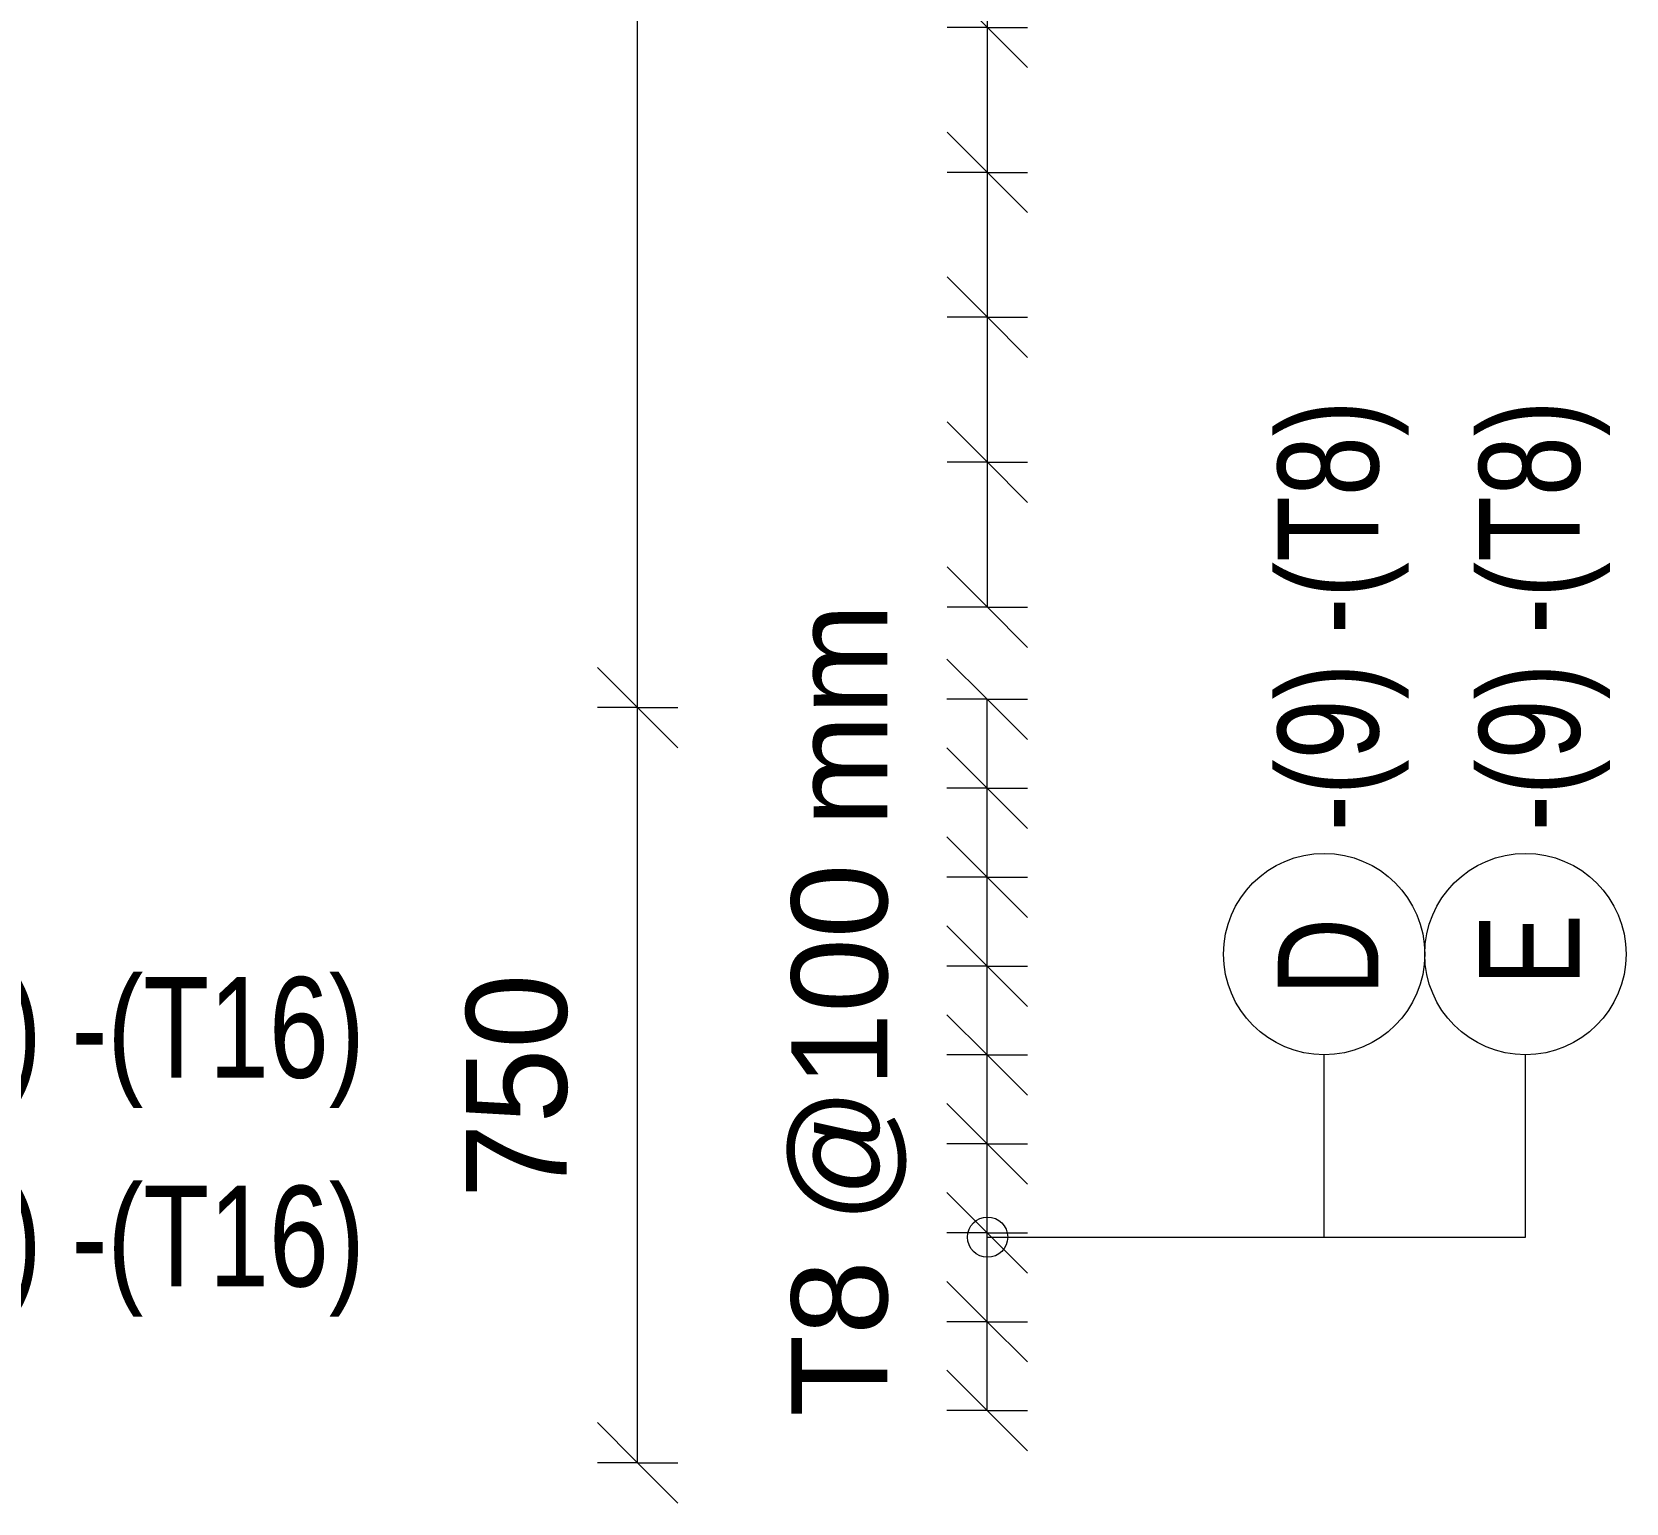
# Model space of a CAD drawing. Header units: millimetres. Extents: x 1454 to 26503, y -2036 to 18825.
# Drawn here: x 6399 to 7983, y -1435 to 26 of the extents above; entities that cross this region are included whole.
import ezdxf

# ---------------------------------------------------------------- set-up
doc = ezdxf.new("R2010")
doc.units = ezdxf.units.MM
for name, color, linetype, lineweight in [('A-ANNO-DIMS', 211, 'Continuous', 9), ('A-ANNO-DIMS-40', 211, 'Continuous', 9), ('S-RBAR-IDEN', 171, 'Continuous', 9)]:
    doc.layers.add(name, color=color, linetype=linetype, lineweight=lineweight)
doc.styles.add('Arial_1', font='arial.ttf', dxfattribs={"height": 95.25})
doc.styles.add('Nirmala UI Semilight', font='NirmalaS.ttf', dxfattribs={"width": 0.8, "height": 100})
doc.styles.add('Nirmala UI Semilight_1', font='NirmalaS.ttf', dxfattribs={"height": 100})
doc.dimstyles.new('Arrow_Filled_-_2_5_NI_UI_1', dxfattribs={"dimscale": 304.8, "dimtxt": 104.736395, "dimasz": 0.262467, "dimexe": 0.131234, "dimexo": 0.0625, "dimgap": 0.131234, "dimtad": 1, "dimdec": 4, "dimzin": 0, "dimdsep": 46, "dimtxsty": 'Arial_1', "dimblk1": 'OBLIQUE', "dimblk2": 'OBLIQUE', "dimsah": 1, "dimcen": 0.09, "dimazin": 0, "dimtfac": 1, "dimtdec": 4, "dimtix": 1, "dimtmove": 0, "dimatfit": 3, "dimfxl": 0.131234, "dimfxlon": 1, "dimtvp": 1, "dimtolj": 1, "dimtzin": 0, "dimarcsym": 2})
doc.dimstyles.new('Arrow_Filled_-_2_5_NI_UI_2', dxfattribs={"dimscale": 304.8, "dimtxt": 104.736395, "dimasz": 0.262467, "dimexe": 0.131234, "dimexo": 0.0625, "dimgap": 0.131234, "dimtad": 1, "dimdec": 4, "dimzin": 0, "dimdsep": 46, "dimtxsty": 'Nirmala UI Semilight_1', "dimblk1": 'OBLIQUE', "dimblk2": 'OBLIQUE', "dimsah": 1, "dimcen": 0.09, "dimazin": 0, "dimtfac": 1, "dimtdec": 4, "dimtix": 1, "dimtmove": 0, "dimatfit": 3, "dimfxl": 0.131234, "dimfxlon": 1, "dimtvp": 1, "dimtolj": 1, "dimtzin": 0, "dimarcsym": 2})

# ---------------------------------------------------------------- blocks, each defined once
blk = doc.blocks.new('DIMBLOCK76-Elevation Front 1')
at = {"layer": 'A-ANNO-DIMS-40'}
for p, q in [((7348.8, -401.1), (7308.8, -361.1)), ((7348.8, -401.1), (7308.8, -401.1)), ((7348.8, -545), (7348.8, -401.1)), ((7348.8, -401.1), (7388.8, -441.1)), ((7348.8, -401.1), (7388.8, -401.1)), ((7348.8, -545), (7308.8, -505)), ((7348.8, -545), (7308.8, -545)), ((7348.8, -545), (7388.8, -585)), ((7348.8, -545), (7388.8, -545))]:
    blk.add_line(p, q, dxfattribs=at)
blk = doc.blocks.new('_Oblique')
at = {"color": 0, "linetype": 'ByBlock', "lineweight": -2}
blk.add_line((-0.5, -0.5), (0.5, 0.5), dxfattribs=at)
blk = doc.blocks.new('DIMBLOCK77-Elevation Front 1')
at = {"layer": 'A-ANNO-DIMS-40'}
for p, q in [((7348.8, -257.1), (7308.8, -217.1)), ((7348.8, -257.1), (7308.8, -257.1)), ((7348.8, -401.1), (7348.8, -257.1)), ((7348.8, -257.1), (7388.8, -297.1)), ((7348.8, -257.1), (7388.8, -257.1)), ((7348.8, -401.1), (7308.8, -361.1)), ((7348.8, -401.1), (7308.8, -401.1)), ((7348.8, -401.1), (7388.8, -441.1)), ((7348.8, -401.1), (7388.8, -401.1))]:
    blk.add_line(p, q, dxfattribs=at)
blk = doc.blocks.new('DIMBLOCK78-Elevation Front 1')
at = {"layer": 'A-ANNO-DIMS-40'}
for p, q in [((7348.8, -113.2), (7308.8, -73.2)), ((7348.8, -113.2), (7308.8, -113.2)), ((7348.8, -257.1), (7348.8, -113.2)), ((7348.8, -113.2), (7388.8, -153.2)), ((7348.8, -113.2), (7388.8, -113.2)), ((7348.8, -257.1), (7308.8, -217.1)), ((7348.8, -257.1), (7308.8, -257.1)), ((7348.8, -257.1), (7388.8, -297.1)), ((7348.8, -257.1), (7388.8, -257.1))]:
    blk.add_line(p, q, dxfattribs=at)
blk = doc.blocks.new('DIMBLOCK79-Elevation Front 1')
at = {"layer": 'A-ANNO-DIMS-40'}
for p, q in [((7348.8, 30.8), (7308.8, 70.8)), ((7348.8, 30.8), (7308.8, 30.8)), ((7348.8, -113.2), (7348.8, 30.8)), ((7348.8, 30.8), (7388.8, -9.2)), ((7348.8, 30.8), (7388.8, 30.8)), ((7348.8, -113.2), (7308.8, -73.2)), ((7348.8, -113.2), (7308.8, -113.2)), ((7348.8, -113.2), (7388.8, -153.2)), ((7348.8, -113.2), (7388.8, -113.2))]:
    blk.add_line(p, q, dxfattribs=at)
blk = doc.blocks.new('DIMBLOCK80-Elevation Front 1')
at = {"layer": 'A-ANNO-DIMS-40'}
for p, q in [((7348.8, 174.7), (7308.8, 214.7)), ((7348.8, 174.7), (7308.8, 174.7)), ((7348.8, 30.8), (7348.8, 174.7)), ((7348.8, 174.7), (7388.8, 134.7)), ((7348.8, 174.7), (7388.8, 174.7)), ((7348.8, 30.8), (7308.8, 70.8)), ((7348.8, 30.8), (7308.8, 30.8)), ((7348.8, 30.8), (7388.8, -9.2)), ((7348.8, 30.8), (7388.8, 30.8))]:
    blk.add_line(p, q, dxfattribs=at)
blk = doc.blocks.new('DIMBLOCK95-Elevation Front 1')
at = {"layer": 'A-ANNO-DIMS-40'}
for p, q in [((7348.8, 2190), (7308.8, 2230)), ((7348.8, 2190), (7308.8, 2190)), ((7348.8, -545), (7348.8, 2190)), ((7348.8, 2046.1), (7348.8, 2190)), ((7348.8, 2190), (7388.8, 2150)), ((7348.8, 2190), (7388.8, 2190)), ((7348.8, 2046.1), (7308.8, 2086.1)), ((7348.8, 2046.1), (7308.8, 2046.1)), ((7348.8, 1902.1), (7348.8, 2046.1)), ((7348.8, 2046.1), (7388.8, 2006.1)), ((7348.8, 2046.1), (7388.8, 2046.1)), ((7348.8, 1902.1), (7308.8, 1942.1)), ((7348.8, 1902.1), (7308.8, 1902.1)), ((7348.8, 1758.2), (7348.8, 1902.1)), ((7348.8, 1902.1), (7388.8, 1862.1)), ((7348.8, 1902.1), (7388.8, 1902.1)), ((7348.8, 1758.2), (7308.8, 1798.2)), ((7348.8, 1758.2), (7308.8, 1758.2)), ((7348.8, 1614.2), (7348.8, 1758.2)), ((7348.8, 1758.2), (7388.8, 1718.2)), ((7348.8, 1758.2), (7388.8, 1758.2)), ((7348.8, 1614.2), (7308.8, 1654.2)), ((7348.8, 1614.2), (7308.8, 1614.2)), ((7348.8, 1470.3), (7348.8, 1614.2)), ((7348.8, 1614.2), (7388.8, 1574.2)), ((7348.8, 1614.2), (7388.8, 1614.2)), ((7348.8, 1470.3), (7308.8, 1510.3)), ((7348.8, 1470.3), (7308.8, 1470.3)), ((7348.8, 1326.3), (7348.8, 1470.3)), ((7348.8, 1470.3), (7388.8, 1430.3)), ((7348.8, 1470.3), (7388.8, 1470.3)), ((7348.8, 1326.3), (7308.8, 1366.3)), ((7348.8, 1326.3), (7308.8, 1326.3)), ((7348.8, 1182.4), (7348.8, 1326.3)), ((7348.8, 1326.3), (7388.8, 1286.3)), ((7348.8, 1326.3), (7388.8, 1326.3)), ((7348.8, 1182.4), (7308.8, 1222.4)), ((7348.8, 1182.4), (7308.8, 1182.4)), ((7348.8, 1038.4), (7348.8, 1182.4)), ((7348.8, 1182.4), (7388.8, 1142.4)), ((7348.8, 1182.4), (7388.8, 1182.4)), ((7348.8, 1038.4), (7308.8, 1078.4)), ((7348.8, 1038.4), (7308.8, 1038.4)), ((7348.8, 894.5), (7348.8, 1038.4)), ((7348.8, 1038.4), (7388.8, 998.4)), ((7348.8, 1038.4), (7388.8, 1038.4)), ((7348.8, 894.5), (7308.8, 934.5)), ((7348.8, 894.5), (7308.8, 894.5)), ((7348.8, 750.5), (7348.8, 894.5)), ((7348.8, 894.5), (7388.8, 854.5)), ((7348.8, 894.5), (7388.8, 894.5)), ((7348.8, 750.5), (7308.8, 790.5)), ((7348.8, 750.5), (7308.8, 750.5)), ((7348.8, 606.6), (7348.8, 750.5)), ((7348.8, 750.5), (7388.8, 710.5)), ((7348.8, 750.5), (7388.8, 750.5)), ((7348.8, 606.6), (7308.8, 646.6)), ((7348.8, 606.6), (7308.8, 606.6)), ((7348.8, 462.6), (7348.8, 606.6)), ((7348.8, 606.6), (7388.8, 566.6)), ((7348.8, 606.6), (7388.8, 606.6)), ((7348.8, 462.6), (7308.8, 502.6)), ((7348.8, 462.6), (7308.8, 462.6)), ((7348.8, 318.7), (7348.8, 462.6)), ((7348.8, 462.6), (7388.8, 422.6)), ((7348.8, 462.6), (7388.8, 462.6)), ((7348.8, 318.7), (7308.8, 358.7)), ((7348.8, 318.7), (7308.8, 318.7)), ((7348.8, 174.7), (7348.8, 318.7)), ((7348.8, 318.7), (7388.8, 278.7)), ((7348.8, 318.7), (7388.8, 318.7)), ((7348.8, 174.7), (7308.8, 214.7)), ((7348.8, 174.7), (7308.8, 174.7)), ((7348.8, 30.8), (7348.8, 174.7)), ((7348.8, 174.7), (7388.8, 134.7)), ((7348.8, 174.7), (7388.8, 174.7)), ((7348.8, 30.8), (7308.8, 70.8)), ((7348.8, 30.8), (7308.8, 30.8)), ((7348.8, -113.2), (7348.8, 30.8)), ((7348.8, 30.8), (7388.8, -9.2)), ((7348.8, 30.8), (7388.8, 30.8)), ((7348.8, -113.2), (7308.8, -73.2)), ((7348.8, -113.2), (7308.8, -113.2)), ((7348.8, -257.1), (7348.8, -113.2)), ((7348.8, -113.2), (7388.8, -153.2)), ((7348.8, -113.2), (7388.8, -113.2)), ((7348.8, -257.1), (7308.8, -217.1)), ((7348.8, -257.1), (7308.8, -257.1)), ((7348.8, -401.1), (7348.8, -257.1)), ((7348.8, -257.1), (7388.8, -297.1)), ((7348.8, -257.1), (7388.8, -257.1)), ((7348.8, -401.1), (7308.8, -361.1)), ((7348.8, -401.1), (7308.8, -401.1)), ((7348.8, -545), (7348.8, -401.1)), ((7348.8, -401.1), (7388.8, -441.1)), ((7348.8, -401.1), (7388.8, -401.1)), ((7348.8, -545), (7308.8, -505)), ((7348.8, -545), (7308.8, -545)), ((7348.8, -545), (7388.8, -585)), ((7348.8, -545), (7388.8, -545))]:
    blk.add_line(p, q, dxfattribs=at)
blk = doc.blocks.new('_None')
blk = doc.blocks.new('DIMBLOCK96-Elevation Front 1')
at = {"layer": 'A-ANNO-DIMS-40'}
for p, q in [((7348.6, -1254.8), (7308.6, -1214.8)), ((7348.6, -1254.8), (7308.6, -1254.8)), ((7348.6, -1343.1), (7348.6, -1254.8)), ((7348.6, -1254.8), (7388.6, -1294.8)), ((7348.6, -1254.8), (7388.6, -1254.8)), ((7348.6, -1343.1), (7308.6, -1303.1)), ((7348.6, -1343.1), (7308.6, -1343.1)), ((7348.6, -1343.1), (7388.6, -1383.1)), ((7348.6, -1343.1), (7388.6, -1343.1))]:
    blk.add_line(p, q, dxfattribs=at)
blk = doc.blocks.new('DIMBLOCK97-Elevation Front 1')
at = {"layer": 'A-ANNO-DIMS-40'}
for p, q in [((7348.6, -1166.5), (7308.6, -1126.5)), ((7348.6, -1166.5), (7308.6, -1166.5)), ((7348.6, -1254.8), (7348.6, -1166.5)), ((7348.6, -1166.5), (7388.6, -1206.5)), ((7348.6, -1166.5), (7388.6, -1166.5)), ((7348.6, -1254.8), (7308.6, -1214.8)), ((7348.6, -1254.8), (7308.6, -1254.8)), ((7348.6, -1254.8), (7388.6, -1294.8)), ((7348.6, -1254.8), (7388.6, -1254.8))]:
    blk.add_line(p, q, dxfattribs=at)
blk = doc.blocks.new('DIMBLOCK98-Elevation Front 1')
at = {"layer": 'A-ANNO-DIMS-40'}
for p, q in [((7348.6, -1078.2), (7308.6, -1038.2)), ((7348.6, -1078.2), (7308.6, -1078.2)), ((7348.6, -1166.5), (7348.6, -1078.2)), ((7348.6, -1078.2), (7388.6, -1118.2)), ((7348.6, -1078.2), (7388.6, -1078.2)), ((7348.6, -1166.5), (7308.6, -1126.5)), ((7348.6, -1166.5), (7308.6, -1166.5)), ((7348.6, -1166.5), (7388.6, -1206.5)), ((7348.6, -1166.5), (7388.6, -1166.5))]:
    blk.add_line(p, q, dxfattribs=at)
blk = doc.blocks.new('DIMBLOCK99-Elevation Front 1')
at = {"layer": 'A-ANNO-DIMS-40'}
for p, q in [((7348.6, -989.9), (7308.6, -949.9)), ((7348.6, -989.9), (7308.6, -989.9)), ((7348.6, -1078.2), (7348.6, -989.9)), ((7348.6, -989.9), (7388.6, -1029.9)), ((7348.6, -989.9), (7388.6, -989.9)), ((7348.6, -1078.2), (7308.6, -1038.2)), ((7348.6, -1078.2), (7308.6, -1078.2)), ((7348.6, -1078.2), (7388.6, -1118.2)), ((7348.6, -1078.2), (7388.6, -1078.2))]:
    blk.add_line(p, q, dxfattribs=at)
blk = doc.blocks.new('DIMBLOCK100-Elevation Front 1')
at = {"layer": 'A-ANNO-DIMS-40'}
for p, q in [((7348.6, -901.6), (7308.6, -861.6)), ((7348.6, -901.6), (7308.6, -901.6)), ((7348.6, -989.9), (7348.6, -901.6)), ((7348.6, -901.6), (7388.6, -941.6)), ((7348.6, -901.6), (7388.6, -901.6)), ((7348.6, -989.9), (7308.6, -949.9)), ((7348.6, -989.9), (7308.6, -989.9)), ((7348.6, -989.9), (7388.6, -1029.9)), ((7348.6, -989.9), (7388.6, -989.9))]:
    blk.add_line(p, q, dxfattribs=at)
blk = doc.blocks.new('DIMBLOCK101-Elevation Front 1')
at = {"layer": 'A-ANNO-DIMS-40'}
for p, q in [((7348.6, -813.2), (7308.6, -773.2)), ((7348.6, -813.2), (7308.6, -813.2)), ((7348.6, -901.6), (7348.6, -813.2)), ((7348.6, -813.2), (7388.6, -853.2)), ((7348.6, -813.2), (7388.6, -813.2)), ((7348.6, -901.6), (7308.6, -861.6)), ((7348.6, -901.6), (7308.6, -901.6)), ((7348.6, -901.6), (7388.6, -941.6)), ((7348.6, -901.6), (7388.6, -901.6))]:
    blk.add_line(p, q, dxfattribs=at)
blk = doc.blocks.new('DIMBLOCK102-Elevation Front 1')
at = {"layer": 'A-ANNO-DIMS-40'}
for p, q in [((7348.6, -724.9), (7308.6, -684.9)), ((7348.6, -724.9), (7308.6, -724.9)), ((7348.6, -813.2), (7348.6, -724.9)), ((7348.6, -724.9), (7388.6, -764.9)), ((7348.6, -724.9), (7388.6, -724.9)), ((7348.6, -813.2), (7308.6, -773.2)), ((7348.6, -813.2), (7308.6, -813.2)), ((7348.6, -813.2), (7388.6, -853.2)), ((7348.6, -813.2), (7388.6, -813.2))]:
    blk.add_line(p, q, dxfattribs=at)
blk = doc.blocks.new('DIMBLOCK103-Elevation Front 1')
at = {"layer": 'A-ANNO-DIMS-40'}
for p, q in [((7348.6, -636.6), (7308.6, -596.6)), ((7348.6, -636.6), (7308.6, -636.6)), ((7348.6, -724.9), (7348.6, -636.6)), ((7348.6, -636.6), (7388.6, -676.6)), ((7348.6, -636.6), (7388.6, -636.6)), ((7348.6, -724.9), (7308.6, -684.9)), ((7348.6, -724.9), (7308.6, -724.9)), ((7348.6, -724.9), (7388.6, -764.9)), ((7348.6, -724.9), (7388.6, -724.9))]:
    blk.add_line(p, q, dxfattribs=at)
blk = doc.blocks.new('DIMBLOCK104-Elevation Front 1')
at = {"layer": 'A-ANNO-DIMS-40'}
for p, q in [((7348.6, -636.6), (7308.6, -596.6)), ((7348.6, -636.6), (7308.6, -636.6)), ((7348.6, -1343.1), (7348.6, -636.6)), ((7348.6, -724.9), (7348.6, -636.6)), ((7348.6, -636.6), (7388.6, -676.6)), ((7348.6, -636.6), (7388.6, -636.6)), ((7348.6, -724.9), (7308.6, -684.9)), ((7348.6, -724.9), (7308.6, -724.9)), ((7348.6, -813.2), (7348.6, -724.9)), ((7348.6, -724.9), (7388.6, -764.9)), ((7348.6, -724.9), (7388.6, -724.9)), ((7348.6, -813.2), (7308.6, -773.2)), ((7348.6, -813.2), (7308.6, -813.2)), ((7348.6, -901.6), (7348.6, -813.2)), ((7348.6, -813.2), (7388.6, -853.2)), ((7348.6, -813.2), (7388.6, -813.2)), ((7348.6, -901.6), (7308.6, -861.6)), ((7348.6, -901.6), (7308.6, -901.6)), ((7348.6, -989.9), (7348.6, -901.6)), ((7348.6, -901.6), (7388.6, -941.6)), ((7348.6, -901.6), (7388.6, -901.6)), ((7348.6, -989.9), (7308.6, -949.9)), ((7348.6, -989.9), (7308.6, -989.9)), ((7348.6, -1078.2), (7348.6, -989.9)), ((7348.6, -989.9), (7388.6, -1029.9)), ((7348.6, -989.9), (7388.6, -989.9)), ((7348.6, -1078.2), (7308.6, -1038.2)), ((7348.6, -1078.2), (7308.6, -1078.2)), ((7348.6, -1166.5), (7348.6, -1078.2)), ((7348.6, -1078.2), (7388.6, -1118.2)), ((7348.6, -1078.2), (7388.6, -1078.2)), ((7348.6, -1166.5), (7308.6, -1126.5)), ((7348.6, -1166.5), (7308.6, -1166.5)), ((7348.6, -1254.8), (7348.6, -1166.5)), ((7348.6, -1166.5), (7388.6, -1206.5)), ((7348.6, -1166.5), (7388.6, -1166.5)), ((7348.6, -1254.8), (7308.6, -1214.8)), ((7348.6, -1254.8), (7308.6, -1254.8)), ((7348.6, -1343.1), (7348.6, -1254.8)), ((7348.6, -1254.8), (7388.6, -1294.8)), ((7348.6, -1254.8), (7388.6, -1254.8)), ((7348.6, -1343.1), (7308.6, -1303.1)), ((7348.6, -1343.1), (7308.6, -1343.1)), ((7348.6, -1343.1), (7388.6, -1383.1)), ((7348.6, -1343.1), (7388.6, -1343.1))]:
    blk.add_line(p, q, dxfattribs=at)
blk = doc.blocks.new('M_Rebar Tag_rfa MARK - DOT 1 MM-794228-Elevation Front 1')
at = {"layer": 'S-RBAR-IDEN'}
blk.add_circle((5840.4, 5326.2), 100, dxfattribs=at)
blk = doc.blocks.new('DIMBLOCK105-Elevation Front 1')
at = {"layer": 'A-ANNO-DIMS-40'}
for p, q in [((7001.3, -644.9), (6961.3, -604.9)), ((7001.3, -644.9), (6961.3, -644.9)), ((7001.3, -1395), (7001.3, -644.9)), ((7001.3, -644.9), (7041.3, -684.9)), ((7001.3, -644.9), (7041.3, -644.9)), ((7001.3, -1395), (6961.3, -1355)), ((7001.3, -1395), (6961.3, -1395)), ((7001.3, -1395), (7041.3, -1435)), ((7001.3, -1395), (7041.3, -1395))]:
    blk.add_line(p, q, dxfattribs=at)
at = {"layer": 'A-ANNO-DIMS-40', "color": 0, "insert": (6830.9, -1132.3), "char_height": 100, "width": 269.649, "attachment_point": 1, "rotation": 90, "line_spacing_factor": 1.142579, "style": 'Nirmala UI Semilight_1'}
blk.add_mtext('750', dxfattribs=at)
blk = doc.blocks.new('DIMBLOCK106-Elevation Front 1')
at = {"layer": 'A-ANNO-DIMS-40'}
for p, q in [((7001.3, 2290), (6961.3, 2330)), ((7001.3, 2290), (6961.3, 2290)), ((7001.3, -644.9), (7001.3, 2290)), ((7001.3, 2290), (7041.3, 2250)), ((7001.3, 2290), (7041.3, 2290)), ((7001.3, -644.9), (6961.3, -604.9)), ((7001.3, -644.9), (6961.3, -644.9)), ((7001.3, -644.9), (7041.3, -684.9)), ((7001.3, -644.9), (7041.3, -644.9))]:
    blk.add_line(p, q, dxfattribs=at)
at = {"layer": 'A-ANNO-DIMS-40', "color": 0, "insert": (6830.9, 670.2), "char_height": 100, "width": 365.625, "attachment_point": 1, "rotation": 90, "line_spacing_factor": 1.142579, "style": 'Nirmala UI Semilight_1'}
blk.add_mtext('2935', dxfattribs=at)

msp = doc.modelspace()

# ---------------------------------------------------------------- linework, layer by layer
at = {"layer": 'S-RBAR-IDEN'}
for p, q in [((7683.4005, -1170.81513), (7683.4005, -989.68314)), ((7883.4005, -1170.81513), (7883.4005, -989.68314)), ((7348.98811, -1170.81513), (7683.4005, -1170.81513)), ((7348.98811, -1170.81513), (7883.4005, -1170.81513))]:
    msp.add_line(p, q, dxfattribs=at)
msp.add_circle((7348.98811, -1170.81513), 20, dxfattribs=at)
msp.add_circle((7348.98811, -1170.81513), 20, dxfattribs=at)

# ---------------------------------------------------------------- block references
at = {"layer": 'S-RBAR-IDEN', "rotation": 89.99999999999991}
for p in [(13009.59058, -6730.11758), (13209.59058, -6730.11758)]:
    msp.add_blockref('M_Rebar Tag_rfa MARK - DOT 1 MM-794228-Elevation Front 1', p, dxfattribs=at)

# ---------------------------------------------------------------- texts
at = {"layer": 'S-RBAR-IDEN', "char_height": 100, "attachment_point": 1, "rotation": 90, "style": 'Nirmala UI Semilight'}
for s, insert, width in [('-(9) -(T8)', (7637.3186, -767.47179), 513.08), ('-(9) -(T8)', (7837.3186, -767.47179), 513.08), ('E', (7837.3186, -921.3323), 69.2658), ('D', (7637.3186, -930.9323), 92.3544)]:
    msp.add_mtext(s, dxfattribs=dict(at, insert=insert, width=width))
at = {"layer": 'S-RBAR-IDEN', "char_height": 100, "width": 564.388, "attachment_point": 1, "style": 'Nirmala UI Semilight'}
for s, insert in [('-(3) -(T16)', (6242.85125, -912.49352)), ('-(2) -(T16)', (6242.85125, -1119.80582))]:
    msp.add_mtext(s, dxfattribs=dict(at, insert=insert))

# ---------------------------------------------------------------- dimensions: what is measured, and where the dimension line sits
at = {"layer": 'A-ANNO-DIMS'}
for base, p1, p2, override, picture, middle in [((7001.32848, 2290), (6961.32848, -644.93359), (6961.32848, 2290), {"dimpost": '<>', "dimfxl": 2934.933594}, 'DIMBLOCK106-Elevation Front 1', (6909.61997, 822.5332)), ((7001.32848, -644.93359), (6961.32848, -1395), (6961.32848, -644.93359), {"dimpost": '<>', "dimfxl": 750.066406}, 'DIMBLOCK105-Elevation Front 1', (6909.65484, -1019.9668))]:
    dim = msp.add_linear_dim(base=base, p1=p1, p2=p2, angle=90, dimstyle='Arrow_Filled_-_2_5_NI_UI_2', override=override, dxfattribs=at)
    dim.commit()
    dim.dimension.update_dxf_attribs({"geometry": picture, "text_midpoint": middle})
for base, p1, p2, text, override, picture, middle in [((7348.84577, 2190), (7308.84577, -545), (7308.84577, 2190), '2735', {"dimpost": '<>', "dimblk1": 'None', "dimblk2": 'None', "dimsah": 1, "dimfxl": 2735}, 'DIMBLOCK95-Elevation Front 1', (7260.18121, 822.5)), ((7348.84577, 174.73684), (7308.84577, 30.78947), (7308.84577, 174.73684), ' ', {"dimpost": '<>', "dimfxl": 143.947368}, 'DIMBLOCK80-Elevation Front 1', (7348.84577, 102.76316)), ((7348.84577, 30.78947), (7308.84577, -113.15789), (7308.84577, 30.78947), ' ', {"dimpost": '<>', "dimfxl": 143.947368}, 'DIMBLOCK79-Elevation Front 1', (7348.84577, -41.18421)), ((7348.84577, -113.15789), (7308.84577, -257.10526), (7308.84577, -113.15789), ' ', {"dimpost": '<>', "dimfxl": 143.947368}, 'DIMBLOCK78-Elevation Front 1', (7348.84577, -185.13158)), ((7348.84577, -257.10526), (7308.84577, -401.05263), (7308.84577, -257.10526), ' ', {"dimpost": '<>', "dimfxl": 143.947368}, 'DIMBLOCK77-Elevation Front 1', (7348.84577, -329.07895)), ((7348.84577, -401.05263), (7308.84577, -545), (7308.84577, -401.05263), ' ', {"dimpost": '<>', "dimfxl": 143.947368}, 'DIMBLOCK76-Elevation Front 1', (7348.84577, -473.02632)), ((7348.55942, -636.62326), (7308.55942, -1343.10805), (7308.55942, -636.62326), '706', {"dimpost": '<>', "dimblk1": 'None', "dimblk2": 'None', "dimsah": 1, "dimfxl": 706.484792}, 'DIMBLOCK104-Elevation Front 1', (7259.92735, -989.86565)), ((7348.55942, -636.62326), (7308.55942, -724.93386), (7308.55942, -636.62326), ' ', {"dimpost": '<>', "dimfxl": 88.310599}, 'DIMBLOCK103-Elevation Front 1', (7348.55942, -680.77856)), ((7348.55942, -724.93386), (7308.55942, -813.24446), (7308.55942, -724.93386), ' ', {"dimpost": '<>', "dimfxl": 88.310599}, 'DIMBLOCK102-Elevation Front 1', (7348.55942, -769.08916)), ((7348.55942, -813.24446), (7308.55942, -901.55505), (7308.55942, -813.24446), ' ', {"dimpost": '<>', "dimfxl": 88.310599}, 'DIMBLOCK101-Elevation Front 1', (7348.55942, -857.39976)), ((7348.55942, -901.55505), (7308.55942, -989.86565), (7308.55942, -901.55505), ' ', {"dimpost": '<>', "dimfxl": 88.310599}, 'DIMBLOCK100-Elevation Front 1', (7348.55942, -945.71035)), ((7348.55942, -989.86565), (7308.55942, -1078.17625), (7308.55942, -989.86565), ' ', {"dimpost": '<>', "dimfxl": 88.310599}, 'DIMBLOCK99-Elevation Front 1', (7348.55942, -1034.02095)), ((7348.55942, -1078.17625), (7308.55942, -1166.48685), (7308.55942, -1078.17625), ' ', {"dimpost": '<>', "dimfxl": 88.310599}, 'DIMBLOCK98-Elevation Front 1', (7348.55942, -1122.33155)), ((7348.55942, -1166.48685), (7308.55942, -1254.79745), (7308.55942, -1166.48685), ' ', {"dimpost": '<>', "dimfxl": 88.310599}, 'DIMBLOCK97-Elevation Front 1', (7348.55942, -1210.64215)), ((7348.55942, -1254.79745), (7308.55942, -1343.10805), (7308.55942, -1254.79745), ' ', {"dimpost": '<>', "dimfxl": 88.310599}, 'DIMBLOCK96-Elevation Front 1', (7348.55942, -1298.95275))]:
    dim = msp.add_linear_dim(base=base, p1=p1, p2=p2, angle=90, text=text, dimstyle='Arrow_Filled_-_2_5_NI_UI_1', override=override, dxfattribs=at)
    dim.commit()
    dim.dimension.update_dxf_attribs({"geometry": picture, "text_midpoint": middle})

# ---------------------------------------------------------------- next in the draw order: texts
at = {"layer": 'S-RBAR-IDEN', "insert": (7154.10354, -1349.15928), "char_height": 95.25, "width": 990.88575, "attachment_point": 1, "rotation": 90, "style": 'Arial_1', "bg_fill": 3, "box_fill_scale": 0, "bg_fill_color": 256, "bg_fill_true_color": 3254780160, "bg_fill_transparency": 256}
msp.add_mtext('T8 @100 mm', dxfattribs=at)

doc.saveas('drawing.dxf')
